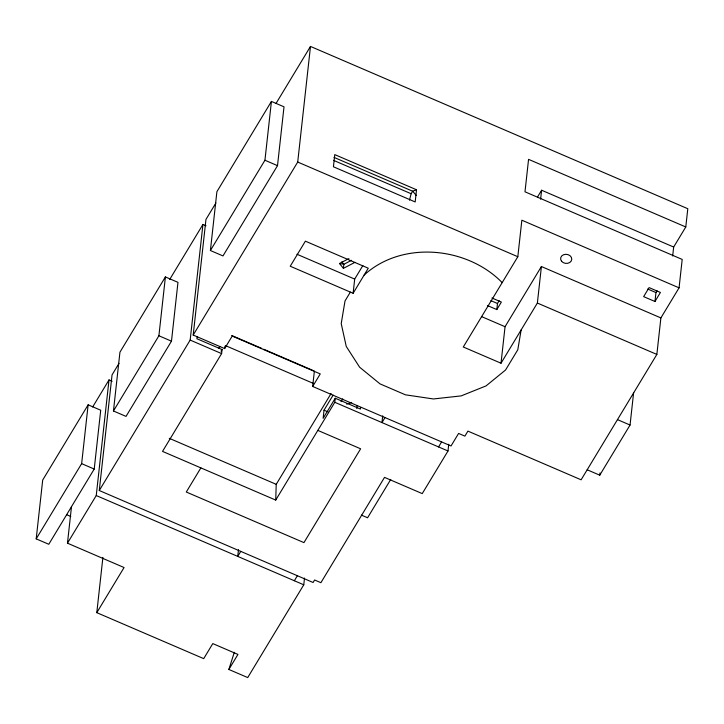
<?xml version="1.0" encoding="UTF-8"?>
<svg xmlns="http://www.w3.org/2000/svg" width="724" height="724" viewBox="0 0 724 724"><rect width="100%" height="100%" fill="white"/><g stroke="black" fill="none" stroke-linecap="round" stroke-linejoin="round"><path stroke-width="1.09" d="M197.127 336.696L196.901 338.723L222.06 349.547L221.607 353.602L162.529 451.396L275.726 500.085L276.224 484.329L331.112 393.485M36.2 538.864L42.698 480.039L88.138 404.816L100.717 410.227L94.22 469.052L48.779 544.276L36.2 538.864L81.64 463.641L88.138 404.816M304.514 578.069L303.772 584.802L247.726 677.574L228.856 669.465L237.952 654.415L212.793 643.6L203.706 658.641L96.799 612.658L124.066 567.526L67.468 543.181L71.495 506.664M67.468 543.181L96.247 495.542L109.016 379.91L112.13 381.249M448.744 444.246L448.002 450.98L422.246 493.605L384.516 477.378L320.895 582.693L314.605 579.987L313.094 582.494L99.279 490.519L112.048 374.896L119.035 363.321M113.46 410.988L119.949 352.163L165.398 276.939L177.968 282.351L171.479 341.176L126.03 416.4L113.46 410.988L158.9 335.764L165.398 276.939M96.799 612.658L102.898 557.399M99.279 490.519L190.168 340.081L202.937 224.449L206.041 225.788M672.677 255.988L673.664 247.038L685.782 226.974L528.565 159.352L524.99 191.806L682.198 259.436L679.067 287.835L660.885 317.917L656.858 354.434L581.119 479.804L467.921 431.115L464.889 436.129L458.6 433.432L451.034 445.966L312.678 386.453L320.252 373.919L232.214 336.054L224.639 348.588L193.199 335.058L205.96 219.435L215.888 203.001M210.403 250.513L216.901 191.688L271.428 101.414L284.007 106.826L277.509 165.651L222.983 255.925L210.403 250.513L264.939 160.239L271.428 101.414M224.639 348.588L224.874 346.434M238.486 549.67L237.743 556.403L240.775 551.389M193.199 335.058L297.718 162.049L310.487 46.426L687.8 208.72L685.782 226.974M312.678 386.453L314.379 371.041M333.121 395.132L324.026 410.182L323.139 418.291L335.257 398.236L360.407 409.051L360.588 407.431M354.95 262.359L343.411 268.342L343.855 264.287L341.891 261.862M275.726 500.085L334.805 402.291L335.257 398.236M353.122 293.283L368.272 268.215L305.383 241.164L290.233 266.233L353.122 293.283L354.688 279.084L362.851 265.581M356.76 408.463L357.095 405.422M382.715 415.848L381.973 422.581L384.996 417.567M416.526 189.779L415.178 201.951L333.429 166.782L334.769 154.61L416.526 189.779L412.653 191.208L411.132 193.724L409.494 200.168M487.388 305.528L496.818 309.582L497.488 303.492L499.189 300.677M679.067 287.835L521.85 220.205L517.823 256.721L463.288 346.986L501.017 363.222L505.053 326.705L541.407 266.532L660.885 317.917M540.62 199.181L541.606 190.231L673.664 247.038M501.017 363.222L537.371 303.039L541.407 266.532M587.173 469.776L599.753 475.188L599.997 472.944M599.753 475.188L630.052 425.042L633.636 392.526M654.967 301.501L660.415 292.469L649.102 287.6L643.645 296.632L654.967 301.501L655.953 292.568L657.039 290.767M521.126 329.945L517.814 349.728L505.56 370L486.048 385.91L461.197 395.883L433.423 398.96L405.449 394.824L380.028 383.883L359.629 367.213L346.253 346.443L341.221 323.61L345.013 300.949L350.362 292.098M228.856 669.465L234.304 652.315M92.672 406.969L109.016 379.91M169.724 279.419L202.937 224.449M276.034 103.451L310.487 46.426M218.793 348.325L219.924 346.443M221.046 351.212L222.06 349.547M200.874 467.885L186.294 492.021L303.944 542.62L360.624 448.799L317.827 430.391M341.04 401.702L342.742 398.879M294.342 580.748L297.374 575.734M537.543 196.964L541.606 190.231M390.761 479.415L367.584 517.778L361.403 515.117M496.818 309.582L501.361 302.062L491.931 297.998M438.563 446.925L441.595 441.912M364.127 275.075C402.055 240.341 467.098 246.64 502.175 282.622M343.411 268.342L339.475 263.491L348.932 258.586M351.547 260.296L343.855 264.287L339.475 263.491M346.696 404.137L351.674 402.417M647.718 289.03L655.953 292.568M333.999 157.38L412.653 191.208L416.3 195.435M333.52 160.339L411.132 193.724M297.718 162.049L517.823 256.721M264.939 160.239L277.509 165.651M537.371 303.039L656.858 354.434M490.89 300.659L497.488 303.492M481.596 316.614L505.053 326.705M296.958 254.251L354.688 279.084M617.472 419.63L630.052 425.042M231.671 335.465L261.654 348.362M263.726 349.249L313.347 370.598M225.309 345.547L313.582 383.512M190.168 340.081L221.607 353.602M334.805 402.291L448.002 450.98M158.9 335.764L171.479 341.176M324.026 410.182L327.963 411.866M169.262 438.319L276.224 484.329M81.64 463.641L94.22 469.052M96.247 495.542L303.772 584.802M66.653 514.701L70.771 516.465M561.571 261.255A5.593 4.543 6.3 0 0 571.218 261.029A5.593 4.543 6.3 0 0 565.77 254.305A5.593 4.543 6.3 0 0 561.571 261.255"/></g></svg>
